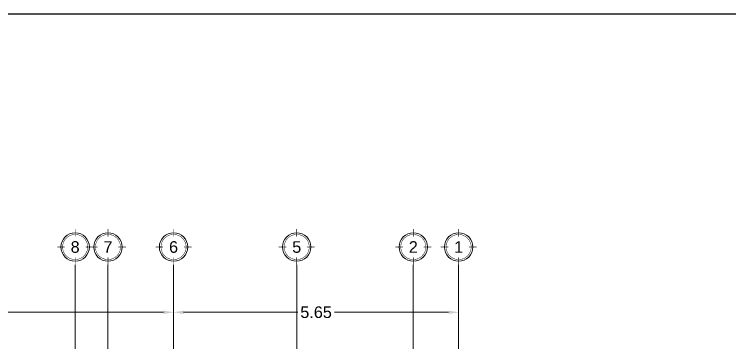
# Model space of a CAD drawing. Header units: metres. Extents: x 14 to 161, y 5 to 309.
# Drawn here: x 120.91 to 135.09, y 101.36 to 107.87 of the extents above; entities that cross this region are included whole.
import ezdxf
from ezdxf.enums import TextEntityAlignment as Align

# ---------------------------------------------------------------- set-up
doc = ezdxf.new("R2010")
doc.units = ezdxf.units.M
doc.header["$PDMODE"] = 35
doc.linetypes.add('CENTRO2', pattern=[0.9, 0.6, -0.1, 0.1, -0.1])
doc.layers.add('E-Burbuja eje', color=5, linetype='Continuous', lineweight=15)
doc.layers.add('E-Ejes', color=1, linetype='CENTRO2', lineweight=9)
doc.layers.add('E-Cotas', color=2, linetype='Continuous')
doc.layers.add('E-Pie', color=1, linetype='Continuous')
doc.styles.add('ARIAL', font='arial.ttf')
doc.styles.add('General', font='arial.ttf', dxfattribs={"height": 2.3})
doc.dimstyles.new('Generales', dxfattribs={"dimscale": 0, "dimtxt": 2.3, "dimasz": 2, "dimexe": 1.25, "dimexo": 0.625, "dimtad": 0, "dimtih": 1, "dimtoh": 1, "dimzin": 1, "dimdsep": 46, "dimtxsty": 'General', "dimcen": 2, "dimclrd": 2, "dimclre": 2, "dimclrt": 3, "dimadec": 0, "dimazin": 0, "dimtfac": 1, "dimtmove": 0, "dimatfit": 3, "dimfxl": 1, "dimlwd": 13, "dimlwe": 13, "dimarcsym": 0})

# ---------------------------------------------------------------- blocks, each defined once
blk = doc.blocks.new('k-burb-colmn')
at = {"const_width": 0.00024}
for points in [[(0, 0.0055), (0, 0.0095)], [(0, 0.0055), (0, 0.0095)], [(-0.0055, 0), (-0.0095, 0)], [(-0.0055, 0), (-0.0095, 0)], [(0.0055, 0), (0.0095, 0)], [(0.0055, 0), (0.0095, 0)], [(0, -0.0055), (0, -0.0095)], [(0, -0.0055), (0, -0.0095)]]:
    blk.add_lwpolyline(points, dxfattribs=at)
blk.add_lwpolyline([(-0.00663, 0, 1), (0.00663, 0, 1)], format="xyb", close=True, dxfattribs=at)
blk.add_lwpolyline([(-0.00663, 0, 1), (0.00663, 0, 1)], format="xyb", close=True, dxfattribs=at)
at = {"linetype": 'Continuous'}
blk.add_circle((0, 0), 0.0075, dxfattribs=at)
blk.add_circle((0, 0), 0.0075, dxfattribs=at)
at = {"color": 2, "style": 'ARIAL'}
blk.add_attdef('NUM', text='', height=0.023, dxfattribs=at).set_placement((0.00124, 0.00008), align=Align.MIDDLE_CENTER)
blk = doc.blocks.new('*D962')
at = {"layer": 'Defpoints', "color": 0, "ltscale": 0.5, "transparency": 16777216}
for p in [(116.27, 101.966), (124.07, 101.966), (124.07, 101.966)]:
    blk.add_point(p, dxfattribs=at)
at = {"layer": 'E-Cotas', "color": 2, "linetype": 'Continuous', "lineweight": 13, "ltscale": 0.5, "transparency": 16777216}
for p, q in [((116.27, 102.028), (116.27, 102.091)), ((124.07, 102.028), (124.07, 102.091)), ((116.47, 101.966), (119.81, 101.966)), ((123.87, 101.966), (120.53, 101.966))]:
    blk.add_line(p, q, dxfattribs=at)
at = {"layer": 'E-Cotas', "color": 2, "ltscale": 0.5, "transparency": 16777216}
for points in [[(116.47, 101.999), (116.47, 101.932), (116.27, 101.966)], [(123.87, 101.999), (123.87, 101.932), (124.07, 101.966)]]:
    blk.add_solid(points, dxfattribs=at)
at = {"layer": 'E-Cotas', "color": 3, "ltscale": 0.5, "transparency": 16777216, "insert": (120.17, 101.966), "char_height": 0.23, "attachment_point": 5, "style": 'General'}
blk.add_mtext('7.80', dxfattribs=at)
blk = doc.blocks.new('*D963')
at = {"layer": 'Defpoints', "color": 0, "ltscale": 0.5, "transparency": 16777216}
for p in [(124.07, 101.966), (129.719, 101.966), (129.719, 101.966)]:
    blk.add_point(p, dxfattribs=at)
at = {"layer": 'E-Cotas', "color": 2, "linetype": 'Continuous', "lineweight": 13, "ltscale": 0.5, "transparency": 16777216}
for p, q in [((124.07, 102.028), (124.07, 102.091)), ((129.719, 102.028), (129.719, 102.091)), ((124.27, 101.966), (126.532, 101.966)), ((129.519, 101.966), (127.257, 101.966))]:
    blk.add_line(p, q, dxfattribs=at)
at = {"layer": 'E-Cotas', "color": 2, "ltscale": 0.5, "transparency": 16777216}
for points in [[(124.27, 101.999), (124.27, 101.932), (124.07, 101.966)], [(129.519, 101.999), (129.519, 101.932), (129.719, 101.966)]]:
    blk.add_solid(points, dxfattribs=at)
at = {"layer": 'E-Cotas', "color": 3, "ltscale": 0.5, "transparency": 16777216, "insert": (126.894, 101.966), "char_height": 0.23, "attachment_point": 5, "style": 'General'}
blk.add_mtext('5.65', dxfattribs=at)

msp = doc.modelspace()

# ---------------------------------------------------------------- linework, layer by layer
at = {"layer": 'E-Ejes', "ltscale": 20}
for points in [[(122.12023, 102.90225), (122.12023, 91.19077)], [(122.77023, 102.90225), (122.77023, 91.19077)], [(124.07023, 102.90225), (124.07023, 91.19077)], [(126.51023, 102.90225), (126.51023, 91.19077)], [(128.82023, 102.90225), (128.82023, 91.19077)], [(129.71867, 102.90225), (129.71867, 91.19077)]]:
    msp.add_lwpolyline(points, dxfattribs=at)
at = {"layer": 'E-Pie', "color": 5}
msp.add_lwpolyline([(69.65758, 107.86616), (69.65758, 50.46616), (156.91409, 50.46616), (156.91409, 107.86616)], close=True, dxfattribs=at)

# ---------------------------------------------------------------- block references
at = {"layer": 'E-Burbuja eje', "linetype": 'ByBlock'}
ref = msp.add_blockref('k-burb-colmn', (122.12023, 103.2585), dxfattribs=dict(at, xscale=37.49999999999999, yscale=37.49999999999999, zscale=37.49999999999999))
ref.add_attrib('NUM', '8', dxfattribs={"layer": '0', "color": 2, "height": 0.23, "style": 'ARIAL'}).set_placement((122.12023, 103.2585), align=Align.MIDDLE_CENTER)
ref = msp.add_blockref('k-burb-colmn', (122.77023, 103.2585), dxfattribs=dict(at, xscale=37.49999999999999, yscale=37.49999999999999, zscale=37.49999999999999))
ref.add_attrib('NUM', '7', dxfattribs={"layer": '0', "color": 2, "height": 0.23, "style": 'ARIAL'}).set_placement((122.77023, 103.2585), align=Align.MIDDLE_CENTER)
ref = msp.add_blockref('k-burb-colmn', (124.07023, 103.2585), dxfattribs=dict(at, xscale=37.49999999999999, yscale=37.49999999999999, zscale=37.49999999999999))
ref.add_attrib('NUM', '6', dxfattribs={"layer": '0', "color": 2, "height": 0.23, "style": 'ARIAL'}).set_placement((124.07023, 103.2585), align=Align.MIDDLE_CENTER)
ref = msp.add_blockref('k-burb-colmn', (126.51023, 103.2585), dxfattribs=dict(at, xscale=37.49999999999999, yscale=37.49999999999999, zscale=37.49999999999999))
ref.add_attrib('NUM', '5', dxfattribs={"layer": '0', "color": 2, "height": 0.23, "style": 'ARIAL'}).set_placement((126.51023, 103.2585), align=Align.MIDDLE_CENTER)
ref = msp.add_blockref('k-burb-colmn', (128.82023, 103.2585), dxfattribs=dict(at, xscale=37.49999999999999, yscale=37.49999999999999, zscale=37.49999999999999))
ref.add_attrib('NUM', '2', dxfattribs={"layer": '0', "color": 2, "height": 0.23, "style": 'ARIAL'}).set_placement((128.82023, 103.2585), align=Align.MIDDLE_CENTER)
ref = msp.add_blockref('k-burb-colmn', (129.71867, 103.25812), dxfattribs=dict(at, xscale=37.49999999999999, yscale=37.49999999999999, zscale=37.49999999999999))
ref.add_attrib('NUM', '1', dxfattribs={"layer": '0', "color": 2, "height": 0.23, "style": 'ARIAL'}).set_placement((129.71867, 103.25812), align=Align.MIDDLE_CENTER)

# ---------------------------------------------------------------- dimensions: what is measured, and where the dimension line sits
at = {"layer": 'E-Cotas', "ltscale": 0.5}
for base, p1, p2, picture, middle in [((124.07023, 101.96571), (116.27023, 101.96571), (124.07023, 101.96571), '*D962', (120.17023, 101.96571)), ((129.71867, 101.96571), (124.07023, 101.96571), (129.71867, 101.96571), '*D963', (126.89445, 101.96571))]:
    dim = msp.add_linear_dim(base=base, p1=p1, p2=p2, dimstyle='Generales', dxfattribs=at)
    dim.commit()
    dim.dimension.update_dxf_attribs({"geometry": picture, "text_midpoint": middle})

doc.saveas('drawing.dxf')
